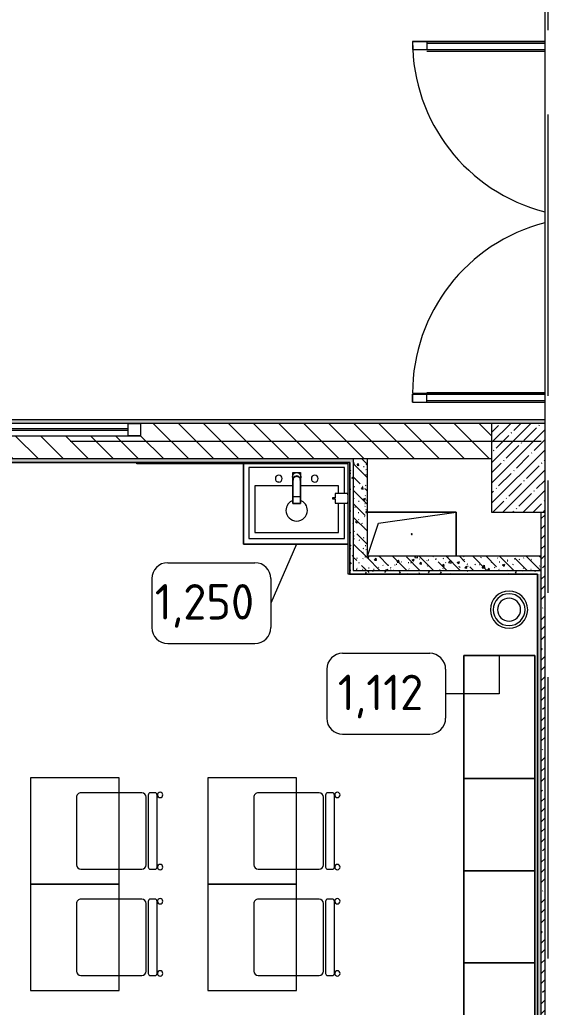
# Model space of a CAD drawing. Header units: millimetres. Extents: x -3724 to 231642, y -8553 to 29017.
# Drawn here: x 35329 to 38310, y 4606 to 10178 of the extents above; entities that cross this region are included whole.
import ezdxf

# ---------------------------------------------------------------- set-up
doc = ezdxf.new("R2010")
doc.units = ezdxf.units.MM
doc.linetypes.add('Осевая', pattern=[3175, 635, -476.25, 1587.5, -476.25])
for name, color, linetype, lineweight in [('0-1', 7, 'Continuous', 9), ('A-DETL-GENF', 7, 'Continuous', 9), ('A-GENM', 7, 'Continuous', 9), ('A-GLAZ', 7, 'Continuous', 9), ('A-GLAZ-1', 7, 'Continuous', 13), ('A-WALL', 7, 'Continuous', 9), ('I-FURN-IDEN', 7, 'Continuous', 9), ('I-WALL', 7, 'Continuous', 9), ('P-SANR-FIXT', 7, 'Continuous', 9), ('P-SANR-FIXT-1', 7, 'Continuous', 13), ('S-COLS', 7, 'Continuous', 9), ('Оси', 7, 'Continuous', 9), ('Оси-2', 7, 'Осевая', 9)]:
    doc.layers.add(name, color=color, linetype=linetype, lineweight=lineweight)
for name, color, linetype, lineweight, true_color in [('A-DOOR-1', 7, 'Continuous', 9, 0xc0c0c0), ('A-WALL-1', 9, 'Continuous', 9, 0x808080), ('A-WALL-FNSH-1', 9, 'Continuous', 9, 0x808080), ('I-FURN-1', 9, 'Continuous', 9, 0x808080), ('P-SANR-FIXT-2', 9, 'Continuous', 13, 0x808080)]:
    doc.layers.add(name, color=color, linetype=linetype, lineweight=lineweight, true_color=true_color)
doc.styles.add('GOST Common', font='GOST_Common.ttf', dxfattribs={"height": 200})
pattern_1 = [(135, (0, 0), (-75.43415, -75.43415), [106.68, -17.78, 3.556, -17.78]), (135, (0, 75.39), (-75.43415, -75.43415), []), (50, (0, 0), (127.52922, -11.15758), [13.335, -146.685]), (355, (0, 0), (-24.66966, 133.74002), [10.668, -117.348]), (100.451, (10.63, -0.93), (102.85973, 122.58178), [11.333, -124.663]), (46.184, (0, 35.56), (189.75516, -29.43036), [20.002, -220.027]), (96.636, (15.81, 33.1), (166.1822, 173.1996), [17, -186.995]), (351.184, (0, 35.56), (166.1839, 173.1976), [16.002, -176.022]), (21, (17.78, 26.67), (106.13027, -71.58603), [13.335, -146.685]), (326, (17.78, 26.67), (43.26188, 128.93175), [10.668, -117.348]), (71.451, (26.62, 20.7), (149.39198, 57.34505), [11.333, -124.663]), (37.5, (0, 0), (2.16223, 59.18836), [3.353, -112.573, 3.353, -115.773, -117.793]), (37.5, (0, 0), (2.16223, 59.18836), [-235.052, 3.353, -114.44]), (7.5, (0, 0), (46.77386, 70.12615), [3.353, -64.567, 3.353, -109.906, -44.894]), (7.5, (0, 0), (46.77386, 70.12615), [-181.178, 3.353, -41.542]), (327.5, (-39.65, 0), (94.91367, -4.010093), [3.353, -41.097, 3.353, -135.331, -184.023]), (327.5, (-39.65, 0), (94.91367, -4.010093), [-183.134, 3.353, -180.67]), (317.5, (-57.43, 0), (103.69057, 17.79882), [3.353, -54.432, 3.353, -88.748, -130.683]), (317.5, (-57.43, 0), (103.69057, 17.79882), [-149.885, 3.353, -127.33])]
pattern_2 = [(0, (0, 0), (121.92, 30.48), [10.058, -81.382, 10.058, -81.382, -487.68]), (0, (0, 0), (121.92, 30.48), [-182.88, 10.058, -172.822, 10.058, -81.382, -213.36]), (0, (0, 0), (121.92, 30.48), [-457.2, 10.058, -50.902, 10.058, -142.342]), (120, (45.72, 15.24), (-87.356454, 90.345817), [10.058, -81.382, 10.058, -81.382, -487.68]), (120, (45.72, 15.24), (-87.356454, 90.345817), [-182.88, 10.058, -172.822, 10.058, -81.382, -213.36]), (120, (45.72, 15.24), (-87.356454, 90.345817), [-457.2, 10.058, -50.902, 10.058, -142.342]), (240, (60.96, 76.2), (-34.563546, -120.825817), [10.058, -81.382, 10.058, -81.382, -487.68]), (240, (60.96, 76.2), (-34.563546, -120.825817), [-182.88, 10.058, -172.822, 10.058, -81.382, -213.36]), (240, (60.96, 76.2), (-34.563546, -120.825817), [-457.2, 10.058, -50.902, 10.058, -142.342])]

# ---------------------------------------------------------------- blocks, each defined once
blk = doc.blocks.new('Дверь_Витражная_остекление_ - ДВН_ДАО_Главный вход_1800 в свету 5-32258809-План расстановки мебели и оборудования 1 этажа в осях 1-12')
at = {"layer": 'A-DETL-GENF'}
for p, q in [((-992.5, -1012.5), (-992.5, -266.8)), ((-992.5, -266.8), (-992.5, -1012.5)), ((-982.5, -932.5), (-982.5, -266.8)), ((-947.5, -1012.5), (-947.5, -266.8)), ((-947.5, -1012.5), (-947.5, -266.8)), ((-938.5, -932.5), (-938.5, -266.8)), ((988.5, -932.5), (988.5, -266.8)), ((997.5, -1012.5), (997.5, -266.8)), ((997.5, -266.8), (997.5, -1012.5)), ((1032.5, -932.5), (1032.5, -266.8)), ((1042.5, -1012.5), (1042.5, -266.8)), ((1042.5, -1012.5), (1042.5, -266.8)), ((-992.5, -932.5), (-947.5, -932.5)), ((1042.5, -932.5), (997.5, -932.5)), ((-992.5, -1012.5), (-947.5, -1012.5)), ((-992.5, -1012.5), (-947.5, -1012.5)), ((1042.5, -1012.5), (997.5, -1012.5)), ((997.5, -1012.5), (1042.5, -1012.5))]:
    blk.add_line(p, q, dxfattribs=at)
at = {"layer": 'A-DOOR-1'}
for p, q in [((-992.5, -1012.5), (-992.5, -266.8)), ((992.5, -1012.5), (992.5, -266.8))]:
    blk.add_line(p, q, dxfattribs=at)
for centre, start, end in [((-992.5, -20), 270, 345.5908), ((992.5, -20), 194.4092, 270)]:
    blk.add_arc(centre, 992.5, start, end, dxfattribs=at)
blk = doc.blocks.new('BSC_Колонна _Прямоугольная - 500х500-V37-План расстановки мебели и оборудования 1 этажа в осях 1-12')
at = {"layer": 'S-COLS'}
h = blk.add_hatch(dxfattribs=at)
h.set_pattern_fill('FP_50', color=256, style=0, pattern_type=2)
h.set_pattern_definition([(45, (-38240, -7650), (-57.02463, 57.02463), []), (45, (-38182.975, -7650), (-57.02463, 57.02463), [100.806, -20.161, 3.353, -16.808])])
h.paths.add_polyline_path([(-235.9, -250), (50.2, -250), (50.2, 250), (-250, 250), (-250, -250)])
for p, q in [((50.2, 250), (-250, 250)), ((-250, 250), (-250, -250)), ((-250, -250), (50.2, -250))]:
    blk.add_line(p, q, dxfattribs=at)
blk = doc.blocks.new('GM_Отверстие прямоугольное _в плите_ - Отверстие-V59-План расстановки мебели и оборудования 1 этажа в осях 1-12')
at = {"layer": 'A-GENM'}
for p, q in [((-250, 125), (250, 125)), ((250, 125), (-250, 125)), ((-187.5, 62.5), (250, 125)), ((250, 125), (250, -125)), ((250, -125), (250, 125)), ((-250, -125), (-187.5, 62.5))]:
    blk.add_line(p, q, dxfattribs=at)
for start, end in [(360, 180), (180, 360)]:
    blk.add_arc((0, 0), 2.5, start, end, dxfattribs=at)
blk = doc.blocks.new('Стол базовый прямоугольный - 1_7а-25476368-План расстановки мебели и оборудования 1 этажа в осях 1-12')
at = {"layer": 'I-FURN-1'}
for p, q in [((250, 300), (-250, 300)), ((-250, 300), (-250, -300)), ((250, -300), (250, 300)), ((-250, -300), (250, -300))]:
    blk.add_line(p, q, dxfattribs=at)
blk = doc.blocks.new('Стул Breuer - 1_9а-V86-План расстановки мебели и оборудования 1 этажа в осях 1-12')
at = {"layer": 'I-FURN-1'}
for p, q in [((190.5, 241.3), (-190.5, 241.3)), ((-215.9, 215.9), (-215.9, 0)), ((215.9, 0), (215.9, 215.9)), ((-215.9, 0), (-215.9, -127)), ((215.9, -127), (215.9, 0)), ((203.2, -163.5), (-203.2, -163.5)), ((-190.5, -152.4), (190.5, -152.4)), ((-215.9, -176.2), (-215.9, -200.8)), ((-203.2, -213.5), (203.2, -213.5)), ((215.9, -200.8), (215.9, -176.2))]:
    blk.add_line(p, q, dxfattribs=at)
for centre, radius, start, end in [((-190.5, 215.9), 25.4, 90, 180), ((190.5, 215.9), 25.4, 0, 90), ((-190.5, -127), 25.4, 180, 270), ((-203.2, -176.2), 12.7, 90, 180), ((190.5, -127), 25.4, 270, 360), ((203.2, -176.2), 12.7, 360, 90), ((-203.5, -230.6), 15.1, 360, 180), ((-203.2, -200.8), 12.7, 180, 270), ((203.7, -230.6), 15.1, 360, 180), ((203.2, -200.8), 12.7, 270, 360), ((-203.5, -230.6), 15.1, 180, 360), ((203.7, -230.6), 15.1, 180, 360)]:
    blk.add_arc(centre, radius, start, end, dxfattribs=at)
blk = doc.blocks.new('Стул Breuer - 1_9а-V84-План расстановки мебели и оборудования 1 этажа в осях 1-12')
at = {"layer": 'I-FURN-1'}
for p, q in [((190.5, 241.3), (-190.5, 241.3)), ((-215.9, 215.9), (-215.9, 0)), ((215.9, 0), (215.9, 215.9)), ((-215.9, 0), (-215.9, -127)), ((215.9, -127), (215.9, 0)), ((203.2, -163.5), (-203.2, -163.5)), ((-190.5, -152.4), (190.5, -152.4)), ((-215.9, -176.2), (-215.9, -200.8)), ((-203.2, -213.5), (203.2, -213.5)), ((215.9, -200.8), (215.9, -176.2))]:
    blk.add_line(p, q, dxfattribs=at)
for centre, radius, start, end in [((-190.5, 215.9), 25.4, 90, 180), ((190.5, 215.9), 25.4, 0, 90), ((-190.5, -127), 25.4, 180, 270), ((-203.2, -176.2), 12.7, 90, 180), ((190.5, -127), 25.4, 270, 360), ((203.2, -176.2), 12.7, 360, 90), ((-203.5, -230.6), 15.1, 360, 180), ((-203.2, -200.8), 12.7, 180, 270), ((203.7, -230.6), 15.1, 360, 180), ((203.2, -200.8), 12.7, 270, 360), ((-203.5, -230.6), 15.1, 180, 360), ((203.7, -230.6), 15.1, 180, 360)]:
    blk.add_arc(centre, radius, start, end, dxfattribs=at)
blk = doc.blocks.new('Мойка кухонная - Раковина Roca Victoria-N Unik 600х460 мм-30768662-План расстановки мебели и оборудования 1 этажа в осях 1-12')
at = {"layer": 'P-SANR-FIXT'}
for p, q in [((270, 0), (-270, 0)), ((-270, 0), (-270, -400)), ((270, -145.3), (270, 0)), ((-21, -102.3), (-236.6, -102.3)), ((-236.6, -102.3), (-236.6, -366.4)), ((236.1, -102.3), (21, -102.3)), ((236.1, -145.3), (236.1, -102.3)), ((236.1, -366.4), (236.1, -200.3)), ((270, -400), (270, -200.3)), ((-236.6, -366.4), (236.1, -366.4)), ((-270, -400), (270, -400))]:
    blk.add_line(p, q, dxfattribs=at)
for centre, radius, start, end in [((-101.6, -61.9), 19, 90, 180), ((-101.6, -61.9), 19, 360, 90), ((101.6, -61.9), 19.1, 360, 180), ((-101.6, -61.9), 19, 180, 270), ((-101.6, -61.9), 19.1, 270, 360), ((101.6, -61.9), 19.1, 180, 360), ((0, -241.3), 60.5, 110.4699, 180), ((0, -241.3), 60.5, 360, 69.5199), ((0, -241.3), 60.5, 180, 360)]:
    blk.add_arc(centre, radius, start, end, dxfattribs=at)
blk = doc.blocks.new('мусорная корзина - Round_ Metal-V136-План расстановки мебели и оборудования 1 этажа в осях 1-12')
at = {"layer": 'P-SANR-FIXT-2'}
for radius, start, end in [(105, 0, 180), (90, 360, 180), (65, 0, 180), (90, 180, 359.9837), (65, 180, 360), (105, 180.0139, 359.9861)]:
    blk.add_arc((0, 0), radius, start, end, dxfattribs=at)
blk = doc.blocks.new('смеситель для раковины - Default-V137-План расстановки мебели и оборудования 1 этажа в осях 1-12')
at = {"layer": '0-1'}
for p, q in [((-20.7, -16.7), (-20.7, -17.2)), ((-20.3, -15.8), (-20.3, -19.4)), ((20.3, -19.4), (20.3, -15.8)), ((20.8, -17.2), (20.8, -16.7)), ((22.8, -2.9), (21.7, -15.4)), ((-21, -151.6), (21, -151.6)), ((-20.3, -111.8), (20.3, -111.8))]:
    blk.add_line(p, q, dxfattribs=at)
at = {"layer": '0-1', "flags": 128}
for points in [[(-21.7, -15.4), (-22.3, -8.3), (-22.8, -2.9)], [(-21, -89.3), (-21, -88.6), (-21, -88.2), (-21, -88), (-21, -88)], [(21, -88.3), (21, -88.3), (21, -88.5), (21, -88.9), (21, -89.1)]]:
    blk.add_lwpolyline(points, dxfattribs=at)
at = {"layer": 'P-SANR-FIXT-2'}
for p, q in [((-21, -151.6), (-21, 23)), ((-21, 23), (21, 23)), ((21, 23), (21, -151.6)), ((-20.3, -109.7), (-20.3, -111.8)), ((20.3, -111.8), (20.3, -109.7)), ((21, -151.6), (-21, -151.6)), ((-20.3, -111.8), (-20.3, -111.8)), ((20.3, -111.8), (20.3, -111.8))]:
    blk.add_line(p, q, dxfattribs=at)
at = {"layer": 'P-SANR-FIXT-2', "flags": 128}
for points in [[(21.1, -17.1), (21.5, -12.3), (22, -7.6), (22.4, -2.9), (22.9, 1.8)], [(22.9, 1.8), (22.4, -2.9), (22, -7.6), (21.5, -12.3), (21.1, -17.1)], [(-21, -37.9), (-21, -91), (-21, -144)], [(-20.3, -18.4), (-20.3, -17.1), (-20.3, -15.8)], [(-20.3, -109.7), (-20.3, -60.2), (-20.3, -19.4)], [(20.3, -15.8), (20.3, -17.1), (20.3, -18.4)], [(20.3, -19.4), (20.3, -60.2), (20.3, -109.7)], [(21, -17.1), (21, -16.6), (21, -16.1), (21, -15.6), (21, -15.1)], [(21, -37.9), (21, -32.7), (21, -27.5), (21, -22.3), (21, -17.1)], [(21, -144), (21, -91), (21, -37.9)]]:
    blk.add_lwpolyline(points, dxfattribs=at)
at = {"layer": 'P-SANR-FIXT-2'}
for centre, major_axis, ratio, start_param, end_param in [((0, -17.2), (20.8, 0), 0.98634, 1.013087, 2.128653), ((-9809.3, -72.1), (9788.3, 0.5), 0.986286, 0.003489, 0.005645), ((0, -17.2), (-20.8, 0), 0.98634, 6.029227, 6.283185), ((0, -17.2), (20.8, 0), 0.98634, 3.141593, 3.222501), ((0, -17.2), (20.8, 0), 0.98634, 2.513274, 2.57608), ((0, -17.2), (20.8, 0), 0.98634, 0.56555, 0.628319), ((0, -17.2), (20.8, 0), 0.98634, 0, 0.253594), ((0, -17.2), (20.8, 0), 0.98634, 6.202274, 6.283185)]:
    blk.add_ellipse(centre, major_axis=major_axis, ratio=ratio, start_param=start_param, end_param=end_param, dxfattribs=at)
for points, knots in [([(-21.7, 7.4), (-21.2, 8.6), (-20.2, 11.1), (-18, 14.3), (-15.3, 17.2), (-12.2, 19.6), (-8.7, 21.4), (-5.4, 22.4), (-2.5, 22.9), (0.8, 23.1), (4.8, 22.7), (8.8, 21.3), (11.6, 19.8), (13.7, 18.4), (15.6, 16.8), (17.8, 14.5), (21.2, 9.7), (22.5, 5.1), (22.9, 1.8)], [0.1111111, 0.1111111, 0.1111111, 0.1111111, 0.1666667, 0.2222222, 0.2777778, 0.3333333, 0.3888889, 0.4444444, 0.4791667, 0.5138889, 0.5833333, 0.6527778, 0.6875, 0.7222222, 0.7569444, 0.7916667, 0.8611111, 1, 1, 1, 1]), ([(-21, -15), (-20.9, -13.9), (-20.5, -11.7), (-19.3, -8.4), (-17.6, -5.5), (-14.7, -1.9), (-10.1, 1.7), (-4.5, 3.5), (0, 3.8), (3.4, 3.6), (6.8, 2.8), (11.1, 0.9), (14.8, -1.9), (17.6, -5.5), (19.3, -8.5), (20.5, -11.7), (20.9, -14), (21, -15.1)], [0, 0, 0, 0, 0.055556, 0.111111, 0.166667, 0.222222, 0.333333, 0.444444, 0.5, 0.555556, 0.611111, 0.666667, 0.777778, 0.833333, 0.888889, 0.944444, 1, 1, 1, 1]), ([(-20.3, -15.8), (-20.3, -13.7), (-19.8, -10.7), (-17.9, -6.9), (-16.3, -4.7), (-14.8, -3.1), (-13, -1.5), (-11.1, -0.2), (-9, 0.8), (-7.3, 1.5), (-5.5, 2), (-3.5, 2.4), (-1.4, 2.7), (1, 2.7), (3.3, 2.5), (5.5, 2), (7.7, 1.3), (9.8, 0.4), (11.7, -0.6), (13.5, -1.9), (15.1, -3.4), (16.9, -5.4), (19.5, -9.5), (20.3, -13.2), (20.3, -15.8)], [0, 0, 0, 0, 0.111111, 0.166667, 0.222222, 0.25, 0.277778, 0.333333, 0.361111, 0.388889, 0.416667, 0.444444, 0.479167, 0.513889, 0.548611, 0.583333, 0.618056, 0.652778, 0.6875, 0.722222, 0.756944, 0.791667, 0.861111, 1, 1, 1, 1]), ([(-20.3, -19.4), (-20.3, -18.2), (-20.2, -15.9), (-19.3, -12.3), (-18, -9.6), (-16.8, -7.5), (-15.7, -6.1), (-14.5, -4.7), (-12.8, -3), (-9.4, -0.5), (-3.7, 1.7), (2.4, 1.7), (7.1, 0.4), (10.9, -1.5), (13.6, -3.7), (15.4, -5.7), (16.5, -7.1), (17.8, -9), (18.9, -11.5), (20, -15), (20.3, -17.7), (20.3, -19.4)], [0, 0, 0, 0, 0.055556, 0.111111, 0.166667, 0.194444, 0.222222, 0.25, 0.277778, 0.333333, 0.444444, 0.555556, 0.611111, 0.666667, 0.75, 0.770833, 0.791667, 0.833333, 0.875, 0.916667, 1, 1, 1, 1]), ([(-22.9, -0.3), (-22.8, -1.4), (-22.6, -3), (-22.4, -5.3), (-22.1, -7.6), (-21.9, -9.3), (-21.6, -11.8), (-21.5, -13.7), (-21.3, -15.4), (-21.2, -16.5), (-21.1, -17.1)], [0, 0, 0, 0, 0.2, 0.3, 0.4, 0.6, 0.7, 0.8, 0.9, 1, 1, 1, 1]), ([(-21.8, -13.9), (-21.9, -12.9), (-22, -10.9), (-22.2, -8.4), (-22.3, -6.9), (-22.4, -5.5), (-22.5, -4.4), (-22.6, -3.8), (-22.6, -3.6)], [0, 0, 0, 0, 0.125, 0.25, 0.375, 0.5, 0.625, 0.6821513, 0.6821513, 0.6821513, 0.6821513]), ([(-21, -88.1), (-21, -84.5), (-21, -78.9), (-21.1, -72.5), (-21.1, -68.8), (-21.1, -66.1), (-21.1, -63.2), (-21.1, -59.3), (-21.1, -54.3), (-21.2, -48.8), (-21.2, -44.2), (-21.2, -41), (-21.3, -38.7), (-21.3, -37), (-21.3, -35.6), (-21.3, -34.5), (-21.3, -33.4), (-21.4, -31.8), (-21.4, -30), (-21.4, -27.9), (-21.5, -25.2), (-21.5, -22.1), (-21.6, -18.9), (-21.7, -16.1), (-21.8, -14.6), (-21.8, -13.9)], [0, 0, 0, 0, 0.083333, 0.125, 0.145833, 0.166667, 0.1875, 0.208333, 0.25, 0.291667, 0.333333, 0.375, 0.416667, 0.458333, 0.479167, 0.5, 0.520833, 0.541667, 0.583333, 0.625, 0.666667, 0.75, 0.833333, 0.916667, 1, 1, 1, 1]), ([(21.8, -13.9), (21.8, -14.6), (21.7, -16.1), (21.6, -18.9), (21.5, -22.1), (21.5, -25.2), (21.4, -27.9), (21.4, -30), (21.4, -31.8), (21.3, -33.4), (21.3, -34.5), (21.3, -35.6), (21.3, -37), (21.3, -38.7), (21.3, -41), (21.2, -44.2), (21.2, -48.8), (21.2, -54.3), (21.1, -59.3), (21.1, -63.2), (21.1, -66.1), (21.1, -68.8), (21.1, -72.5), (21, -78.9), (21, -84.5), (21, -88.1)], [0, 0, 0, 0, 0.083333, 0.166667, 0.25, 0.333333, 0.375, 0.416667, 0.458333, 0.479167, 0.5, 0.520833, 0.541667, 0.583333, 0.625, 0.666667, 0.708333, 0.75, 0.791667, 0.8125, 0.833333, 0.854167, 0.875, 0.916667, 1, 1, 1, 1]), ([(22.9, -0.3), (22.9, -0.4), (22.9, -0.8), (22.8, -1.5), (22.7, -2.4), (22.6, -3.4), (22.5, -4.5), (22.4, -5.5), (22.2, -6.9), (22, -8.7), (21.8, -10.8), (21.6, -12.5), (21.4, -13.9), (21.3, -15), (21.2, -16), (21.1, -16.7), (21.1, -17.1)], [0, 0, 0, 0, 0.03125, 0.0625, 0.125, 0.1875, 0.25, 0.3125, 0.375, 0.5, 0.625, 0.75, 0.8125, 0.875, 0.9375, 1, 1, 1, 1]), ([(21.8, -13.9), (21.8, -15.1), (21.7, -16.8), (21.3, -18.6), (21.1, -19.2)], [0, 0, 0, 0, 0.1111111, 0.1793104, 0.1793104, 0.1793104, 0.1793104]), ([(22.9, -0.3), (22.9, -0.8), (22.8, -2), (22.6, -3.7), (22.4, -5.2), (22.3, -6.4), (22.2, -7.3), (22.2, -8.4), (22, -10), (21.9, -11.9), (21.8, -13.3), (21.8, -13.9)], [0, 0, 0, 0, 0.166667, 0.333333, 0.5, 0.583333, 0.666667, 0.75, 0.833333, 0.916667, 1, 1, 1, 1]), ([(-21, -144), (-21, -144.4), (-21, -145.2), (-21, -146.9), (-21, -148.7), (-21, -150.5), (-21, -151.5), (-21, -151.7), (-21, -151.6)], [0, 0, 0, 0, 0.0555556, 0.1111111, 0.2222222, 0.3333333, 0.4444444, 0.5555556, 0.5555556, 0.5555556, 0.5555556]), ([(21, -151.6), (21, -151.7), (21, -151.5), (21, -150.5), (21, -148.7), (21, -146.9), (21, -145.2), (21, -144.4), (21, -144)], [0.4444444, 0.4444444, 0.4444444, 0.4444444, 0.5555556, 0.6666667, 0.7777778, 0.8888889, 0.9444444, 1, 1, 1, 1])]:
    blk.add_open_spline(points, degree=3, knots=knots, dxfattribs=at)
for points in [[(22.9, 0.8), (22.9, 0.4), (22.9, 0.1), (22.9, -0.3)], [(-22.5, -5.4), (-22.8, -3.7), (-23, -2), (-22.9, -0.3)], [(-21.1, -19.2), (-21.5, -17.5), (-21.8, -15.7), (-21.8, -13.9)], [(-21, -15), (-21, -15.3), (-21.1, -16), (-21.1, -16.7), (-21.1, -17.1)], [(21, -15.1), (21, -15.4), (21.1, -16.1), (21.1, -16.7), (21.1, -17.1)], [(21.1, -17.1), (21.1, -18.8), (21.1, -22.3), (21.1, -27.5), (21, -32.7), (21, -36.1), (21, -37.9)], [(21.1, -17.1), (21.2, -15.7), (21.5, -12.9), (22, -8.7), (22.5, -4.5), (22.8, -1.7), (22.9, -0.3)], [(22.9, -0.3), (23, -2.6), (22.7, -4.8), (22.1, -7)]]:
    blk.add_open_spline(points, degree=3, dxfattribs=at)
blk = doc.blocks.new('TOY_Диспансер мыло - Дозатор Elegance new 11654 019001 хром-V135-План расстановки мебели и оборудования 1 этажа в осях 1-12')
at = {"layer": 'A-GENM'}
for p, q in [((97.5, 79.7), (97.5, 12)), ((122.2, 81.7), (99.5, 81.7)), ((127.9, 96.6), (122.2, 96.6)), ((122.2, 96.6), (122.2, 81.7)), ((127.9, 81.7), (127.9, 96.6)), ((150.5, 81.7), (127.9, 81.7)), ((152.5, 12), (152.5, 79.7)), ((99.5, 10), (105, 10)), ((105, 10), (105, 7.5)), ((145, 7.5), (145, 10)), ((145, 10), (150.5, 10))]:
    blk.add_line(p, q, dxfattribs=at)
for centre, start, end in [((99.5, 79.7), 90, 180), ((150.5, 79.7), 360, 90), ((99.5, 12), 180, 270), ((150.5, 12), 270, 360)]:
    blk.add_arc(centre, 2, start, end, dxfattribs=at)
blk = doc.blocks.new('шкаф 1_112 - шкаф 1_112-V151-План расстановки мебели и оборудования 1 этажа в осях 1-12')
at = {"layer": 'I-FURN-1'}
for p, q in [((-400, 6070), (-400, 1073.8)), ((0, 6070), (-400, 6070)), ((0, 6070), (-400, 6070)), ((-400, 6070), (-400, 5375)), ((-400, 5375), (-400, 6070)), ((-400, 6070), (0, 6070)), ((0, 0), (0, 6070)), ((0, 5375), (0, 6070)), ((0, 6070), (0, 5375)), ((-400, 5375), (0, 5375)), ((0, 5375), (-400, 5375)), ((-400, 5375), (-400, 4855)), ((-400, 4855), (-400, 5375)), ((-400, 5375), (0, 5375)), ((-400, 5375), (0, 5375)), ((0, 5375), (-400, 5375)), ((0, 4855), (0, 5375)), ((0, 5375), (0, 4855)), ((-400, 4855), (0, 4855)), ((-400, 4855), (0, 4855)), ((0, 4855), (-400, 4855)), ((0, 4855), (-400, 4855)), ((-400, 4855), (-400, 4335)), ((-400, 4335), (-400, 4855)), ((-400, 4855), (0, 4855)), ((0, 4335), (0, 4855)), ((0, 4855), (0, 4335)), ((-400, 4335), (0, 4335)), ((0, 4335), (-400, 4335)), ((-400, 4335), (-400, 3815)), ((-400, 3815), (-400, 4335)), ((-400, 4335), (0, 4335)), ((-400, 4335), (0, 4335)), ((0, 4335), (-400, 4335)), ((0, 3815), (0, 4335)), ((0, 4335), (0, 3815))]:
    blk.add_line(p, q, dxfattribs=at)
blk = doc.blocks.new('120_Окно_СКБ_1Ст - 120_Окно_СКБ_1Ст 400х1200 EI30-24228909-План расстановки мебели и оборудования 1 этажа в осях 1-12')
at = {"layer": 'A-GLAZ'}
for p, q in [((600, 100), (-600, 100)), ((530, 70), (-530, 70)), ((530, 60), (-530, 60)), ((-600, 30), (600, 30))]:
    blk.add_line(p, q, dxfattribs=at)
at = {"layer": 'A-GLAZ-1'}
for p, q in [((-600, 30), (-600, 100)), ((-600, 100), (-530, 100)), ((-530, 100), (-530, 30)), ((530, 30), (530, 100)), ((530, 100), (600, 100)), ((600, 100), (600, 30)), ((-530, 30), (-600, 30)), ((600, 30), (530, 30))]:
    blk.add_line(p, q, dxfattribs=at)
blk = doc.blocks.new('DET_L_Линия разрыва - М100-30654710-План расстановки мебели и оборудования 1 этажа в осях 1-12')
at = {"layer": 'A-DETL-GENF'}
blk.add_line((11739.9, 0), (0, 0), dxfattribs=at)
blk = doc.blocks.new('Марка_Мебель - В прямоуг_Balcon_Марка-25523697-План расстановки мебели и оборудования 1 этажа в осях 1-12')
at = {"layer": 'I-FURN-IDEN'}
for p, q in [((-2.455, 2.278), (2.455, 2.278)), ((-3.355, 1.378), (-3.355, -1.384)), ((3.355, 1.378), (3.355, -1.378)), ((-2.461, -2.278), (2.455, -2.278))]:
    blk.add_line(p, q, dxfattribs=at)
for centre, radius, start, end in [((-2.455, 1.378), 0.9, 90, 180), ((2.455, 1.378), 0.9, 0, 90), ((-2.461, -1.384), 0.893, 180, 270), ((2.455, -1.378), 0.9, 270, 0)]:
    blk.add_arc(centre, radius, start, end, dxfattribs=at)

msp = doc.modelspace()

# ---------------------------------------------------------------- hatches: boundary and pattern name
at = {"layer": 'I-WALL'}
h = msp.add_hatch(dxfattribs=at)
h.set_pattern_fill('FP_103', color=256, style=0, pattern_type=2)
h.set_pattern_definition(pattern_2)
h.paths.add_polyline_path([(28710, 7900), (30210, 7900), (30210, 7920), (25010, 7920), (25010, 7900), (28628.2, 7900)])
h.paths.add_polyline_path([(37379, 7900), (38290.2, 7900), (38290.2, 7920), (32710, 7920), (32710, 7900), (37210, 7900)])
h.paths.add_polyline_path([(21127.5, 7900), (22510, 7900), (22510, 7920), (20220, 7920), (20220, 7900), (20710, 7900)])
h = msp.add_hatch(dxfattribs=at)
h.set_pattern_fill('FP_16', color=256, style=0, pattern_type=2)
h.set_pattern_definition([(135, (0, 0), (-70.71068, -70.71068), [])])
h.paths.add_polyline_path([(33610, 7700), (37990, 7700), (37990, 7900), (36010, 7900), (36010, 7830), (34810, 7830), (34810, 7900), (33610, 7900), (33610, 7734.7)])
h = msp.add_hatch(dxfattribs=at)
h.set_pattern_fill('FP_103', color=256, style=0, pattern_type=2)
h.set_pattern_definition(pattern_2)
h.paths.add_polyline_path([(33630, 7680), (37210, 7680), (37210, 7700), (33630, 7700)])
h = msp.add_hatch(dxfattribs=at)
h.set_pattern_fill('FP_41', color=256, style=0, pattern_type=2)
h.set_pattern_definition(pattern_1)
h.paths.add_polyline_path([(37210, 7070), (37290, 7070), (37290, 7700), (37210, 7700), (37210, 7150)])
h = msp.add_hatch(dxfattribs=at)
h.set_pattern_fill('FP_103', color=256, style=0, pattern_type=2)
h.set_pattern_definition(pattern_2)
h.paths.add_polyline_path([(37190, 7050), (37210, 7050), (37210, 7680), (37190, 7679), (37190, 7219)])
h = msp.add_hatch(dxfattribs=at)
h.set_pattern_fill('FP_1', color=256, style=0, pattern_type=2)
h.set_pattern_definition([(45, (0, 0), (-57.02463, 57.02463), []), (45, (57.025, 0), (-57.02463, 57.02463), [100.806, -20.161, 3.353, -16.808])])
h.paths.add_polyline_path([(38290.2, 400), (38290.2, 7400), (38270, 7400), (38270, 400)])
h = msp.add_hatch(dxfattribs=at)
h.set_pattern_fill('FP_41', color=256, style=0, pattern_type=2)
h.set_pattern_definition(pattern_1)
h.paths.add_polyline_path([(37990, 7070), (38270, 7070), (38270, 7150), (37290, 7150), (37290, 7070), (37379, 7070)])
h = msp.add_hatch(dxfattribs=at)
h.set_pattern_fill('FP_103', color=256, style=0, pattern_type=2)
h.set_pattern_definition(pattern_2)
h.paths.add_polyline_path([(37210, 7050), (38270, 7050), (38270, 7070), (37210, 7070)])
h = msp.add_hatch(dxfattribs=at)
h.set_pattern_fill('FP_103', color=256, style=0, pattern_type=2)
h.set_pattern_definition(pattern_2)
h.paths.add_polyline_path([(38270, 400), (38270, 7050), (38250, 7050), (38250, 400)])

# ---------------------------------------------------------------- linework, layer by layer
at = {"layer": 'A-WALL'}
for p, q in [((38290.2, 7920), (32710, 7920)), ((37990, 7900), (36010, 7900)), ((37990, 7700), (33610, 7700)), ((37190, 7680), (33630, 7680)), ((37189, 7679), (37189, 7680)), ((37190, 7680), (37190, 7050)), ((38250, 7050), (37190, 7050)), ((38250, 420), (38250, 7050))]:
    msp.add_line(p, q, dxfattribs=at)
at = {"layer": 'A-WALL-1'}
for p, q in [((37210, 7700), (37210, 7070)), ((37290, 7150), (37290, 7700)), ((38270, 400), (38270, 7400)), ((38270, 7150), (37290, 7150)), ((37210, 7070), (38270, 7070))]:
    msp.add_line(p, q, dxfattribs=at)
at = {"layer": 'A-WALL-FNSH-1'}
for p, q in [((38290.2, 7921), (32710, 7921)), ((33631, 7679), (37189, 7679)), ((37189, 7679), (37189, 7049)), ((37189, 7049), (38249, 7049)), ((38249, 7049), (38249, 421))]:
    msp.add_line(p, q, dxfattribs=at)
at = {"layer": 'I-FURN-1'}
for p, q in [((36590.5, 7671), (36590.5, 7219)), ((36590.5, 7219), (36590.5, 7671)), ((36590.5, 7219), (37182, 7219)), ((37182, 7219), (36590.5, 7219))]:
    msp.add_line(p, q, dxfattribs=at)
at = {"layer": 'I-FURN-IDEN'}
for p, q in [((36890.5, 7219), (36744.9, 6886.3)), ((38034, 6591.2), (38034, 6374.9)), ((38034, 6374.9), (37731.3, 6374.9))]:
    msp.add_line(p, q, dxfattribs=at)
at = {"layer": 'I-WALL'}
for p, q in [((35990, 7671), (35990, 7679)), ((37182, 7671), (35990, 7671)), ((37182, 7679), (37182, 7680)), ((37182, 7049), (37182, 7671)), ((37189, 7049), (37182, 7049))]:
    msp.add_line(p, q, dxfattribs=at)
at = {"layer": 'Оси'}
msp.add_line((35770, 7800), (38270, 7800), dxfattribs=at)
at = {"layer": 'Оси-2'}
for p, q in [((38310, 593.7), (38310, 21299.7)), ((-423.7, 7800), (35770, 7800))]:
    msp.add_line(p, q, dxfattribs=at)

# ---------------------------------------------------------------- block references
at = {"layer": 'A-DETL-GENF', "rotation": 90.00000000000031}
msp.add_blockref('DET_L_Линия разрыва - М100-30654710-План расстановки мебели и оборудования 1 этажа в осях 1-12', (38290.2, -280), dxfattribs=at)
at = {"layer": 'A-DOOR-1', "rotation": 269.9999999999999}
msp.add_blockref('Дверь_Витражная_остекление_ - ДВН_ДАО_Главный вход_1800 в свету 5-32258809-План расстановки мебели и оборудования 1 этажа в осях 1-12', (38557, 9062.5), dxfattribs=at)
at = {"layer": 'A-GENM'}
msp.add_blockref('GM_Отверстие прямоугольное _в плите_ - Отверстие-V59-План расстановки мебели и оборудования 1 этажа в осях 1-12', (37540, 7275), dxfattribs=at)
at = {"layer": 'A-GLAZ'}
msp.add_blockref('120_Окно_СКБ_1Ст - 120_Окно_СКБ_1Ст 400х1200 EI30-24228909-План расстановки мебели и оборудования 1 этажа в осях 1-12', (35410, 7800), dxfattribs=at)
at = {"layer": 'I-FURN-1'}
for name, p in [('шкаф 1_112 - шкаф 1_112-V151-План расстановки мебели и оборудования 1 этажа в осях 1-12', (38234, 521.2)), ('Стол базовый прямоугольный - 1_7а-25476368-План расстановки мебели и оборудования 1 этажа в осях 1-12', (35640, 5600)), ('Стол базовый прямоугольный - 1_7а-25476368-План расстановки мебели и оборудования 1 этажа в осях 1-12', (36640, 5600)), ('Стол базовый прямоугольный - 1_7а-25476368-План расстановки мебели и оборудования 1 этажа в осях 1-12', (35640, 5000)), ('Стол базовый прямоугольный - 1_7а-25476368-План расстановки мебели и оборудования 1 этажа в осях 1-12', (36640, 5000))]:
    msp.add_blockref(name, p, dxfattribs=at)
at = {"layer": 'I-FURN-1', "rotation": 89.99999999999959}
for name, p in [('Стул Breuer - 1_9а-V86-План расстановки мебели и оборудования 1 этажа в осях 1-12', (35890, 5600)), ('Стул Breuer - 1_9а-V84-План расстановки мебели и оборудования 1 этажа в осях 1-12', (36890, 5600)), ('Стул Breuer - 1_9а-V86-План расстановки мебели и оборудования 1 этажа в осях 1-12', (35890, 5000)), ('Стул Breuer - 1_9а-V86-План расстановки мебели и оборудования 1 этажа в осях 1-12', (36890, 5000))]:
    msp.add_blockref(name, p, dxfattribs=at)
at = {"layer": 'I-FURN-IDEN', "xscale": 99.99999999999993, "yscale": 99.99999999999993, "zscale": 99.99999999999993}
for p in [(36409.5, 6886.3), (37395.8, 6374.9)]:
    msp.add_blockref('Марка_Мебель - В прямоуг_Balcon_Марка-25523697-План расстановки мебели и оборудования 1 этажа в осях 1-12', p, dxfattribs=at)
at = {"layer": 'P-SANR-FIXT-1'}
msp.add_blockref('Мойка кухонная - Раковина Roca Victoria-N Unik 600х460 мм-30768662-План расстановки мебели и оборудования 1 этажа в осях 1-12', (36891.1, 7650.3), dxfattribs=at)
at = {"layer": 'P-SANR-FIXT-1', "rotation": 90}
msp.add_blockref('TOY_Диспансер мыло - Дозатор Elegance new 11654 019001 хром-V135-План расстановки мебели и оборудования 1 этажа в осях 1-12', (37189.5, 7352.5), dxfattribs=at)
at = {"layer": 'P-SANR-FIXT-2'}
for name, p in [('смеситель для раковины - Default-V137-План расстановки мебели и оборудования 1 этажа в осях 1-12', (36891.1, 7600)), ('мусорная корзина - Round_ Metal-V136-План расстановки мебели и оборудования 1 этажа в осях 1-12', (38089, 6849))]:
    msp.add_blockref(name, p, dxfattribs=at)
at = {"layer": 'S-COLS'}
msp.add_blockref('BSC_Колонна _Прямоугольная - 500х500-V37-План расстановки мебели и оборудования 1 этажа в осях 1-12', (38240, 7650), dxfattribs=at)

# ---------------------------------------------------------------- texts
at = {"layer": 'I-FURN-IDEN', "char_height": 200, "attachment_point": 1, "style": 'GOST Common'}
for s, insert, width in [('1,250', (36090.5, 6993.3), 737.552), ('1,112', (37122.8, 6482), 625.316)]:
    msp.add_mtext(s, dxfattribs=dict(at, insert=insert, width=width))

doc.saveas('drawing.dxf')
